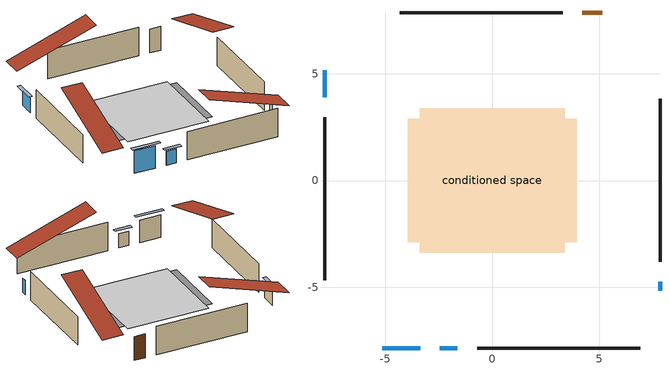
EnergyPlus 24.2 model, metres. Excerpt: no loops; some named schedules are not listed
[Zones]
conditioned space
 floor adiabatic (AdiabaticFloorConstruction): -3.39,-3.39 -3.39,3.39 3.39,3.39 3.39,-3.39 z0
 floor foundation (Slab1 construction): -3.96,-2.9 -3.96,2.9 3.96,2.9 3.96,-2.9 z0
 wall outside (AdiabaticWallConstruction 1): 5.16,7.85 4.22,7.85 z0:2.03
 wall outside (AdiabaticWallConstruction): 7.85,-5.16 7.85,-4.74 z0:1.22; -5.16,-7.85 -3.38,-7.85 z0:1.93; -2.45,-7.85 -1.64,-7.85 z0:1.2; -7.85,5.16 -7.85,3.88 z0:1.27
 wall outside (Wall1 construction): 3.29,7.85 -4.34,7.85 / -0.71,-7.85 6.92,-7.85 / -7.85,2.96 -7.85,-4.67 / 7.85,-3.81 7.85,3.82 z0:2.44
 window (WindowConstruction 2): 7.85,-5.16 7.85,-4.74 z0:1.22
 window (WindowConstruction 3): -5.16,-7.85 -3.38,-7.85 z0:1.93
 window (WindowConstruction): -2.45,-7.85 -1.64,-7.85 z0:1.19
 window (WindowConstruction 1): -7.85,5.16 -7.85,3.89 z0:1.27
 door (Door): 5.16,7.85 4.22,7.85 z0:2.03
 ceiling adiabatic (AdiabaticFloorConstruction): 3.39,-3.39 3.39,3.39 -3.39,3.39 -3.39,-3.39 z0
 roof outside (Roof1 construction): 6.09,7.85,2.44 6.09,1.16,4.67 7.85,1.16,4.67 7.85,7.85,2.44; -6.09,-7.85,2.44 -6.09,-1.16,4.67 -7.85,-1.16,4.67 -7.85,-7.85,2.44; -7.85,6.09,2.44 -1.16,6.09,4.67 -1.16,7.85,4.67 -7.85,7.85,2.44; 7.85,-6.09,2.44 1.16,-6.09,4.67 1.16,-7.85,4.67 7.85,-7.85,2.44
shading: -3.08,-7.85 -5.46,-7.85 -5.46,-8.15 -3.08,-8.15 z2.23; -1.34,-7.85 -2.75,-7.85 -2.75,-8.15 -1.34,-8.15 z1.49; -7.85,3.59 -7.85,5.46 -8.15,5.46 -8.15,3.59 z1.57
[Building]
Building 1: Terrain=Suburbs
[Site:Location]
Vancouver Intl AP_BC: Latitude {deg}=49.19; Longitude {deg}=-123.18; Time Zone {hr}=-8; Elevation {m}=4; Keep Site Location Information=Yes
[Site:GroundTemperature:Shallow]
8.06451, 6.96315, 6.87495, 7.3976, 9.49575, 11.5841, 13.3946, 14.5416, 14.639, 13.7062, 11.9418, 9.91751
[Site:WaterMainsTemperature]
Calculation Method=Schedule; Temperature Schedule=mains temperature schedule
[Material] Roughness=Rough; Thermal Absorptance=0.9
Name | Thickness {m} | Conductivity {W/m-K} | Density {kg/m3} | Specific Heat {J/kg-K} | Solar Absorptance | Visible Absorptance
asphalt or fiberglass shingles | 0.00635 | 0.162714 | 1121.4 | 1465.45 | 0.4 | 0.4
concrete 4.0 in. | 0.1016 | 1.803125 | 2242.8 | 837.4 | 0.7 | 0.7
door material | 0.04445 | 0.0639163 | 512.64 | 1214.23 | 0.7 | 0.7
floor covering | 0.0127 | 0.0433444 | 54.468 | 1339.84 | 0.6 | 0.6
floor rigid ins; wall rigid ins | 0.512978 | 0.029427 | 32.04 | 1214.23 | 0.7 | 0.7
floor stud and cavity | 0.1397 | 1.75129 | 37.0049 | 1207.88 | 0.7 | 0.7
furniture material conditioned space 1 | 0.1524 | 0.115458 | 640.8 | 1214.23 | 0.6 | 0.6
gypsum board | 0.0127 | 0.160291 | 801 | 837.4 | 0.6 | 0.6
osb sheathing 0.5 in. | 0.0127 | 0.115458 | 512.64 | 1214.23 | 0.7 | 0.7
osb sheathing 0.75 in. | 0.01905 | 0.115458 | 512.64 | 1214.23 | 0.7 | 0.7
roof stud and cavity | 0.2032 | 0.116239 | 78.34581 | 1123.46 | 0.7 | 0.7
wall stud and cavity | 0.1397 | 0.0901573 | 139.0536 | 1170.24 | 0.7 | 0.7
wall stud and cavity 1 | 0.0889 | 0.380278 | 52.3479 | 1209.89 | 0.7 | 0.7
wall stud and cavity 2 | 0.0889 | 0.391764 | 83.0341 | 1211.67 | 0.7 | 0.7
wood siding | 0.0254 | 0.102417 | 544.68 | 1172.36 | 0.4 | 0.4
wood siding 1; wood siding 2 | 0.0254 | 0.102417 | 544.68 | 1172.36 | 0.7 | 0.7
[WindowMaterial:SimpleGlazingSystem]
Name | U-Factor {W/m2-K} | Solar Heat Gain Coefficient
WindowMaterial | 3.01559 | 0.57
WindowMaterial 1 | 2.91622 | 0.67
WindowMaterial 2 | 2.986628 | 0.6
WindowMaterial 3 | 2.9219 | 0.67
[Construction]
AdiabaticFloorConstruction: floor stud and cavity, floor rigid ins, osb sheathing 0.75 in., floor covering
AdiabaticWallConstruction: wood siding 1, wall rigid ins, wall stud and cavity 1, gypsum board
AdiabaticWallConstruction 1: wood siding 2, wall rigid ins, wall stud and cavity 1, gypsum board
Door: door material
furniture construction conditioned space 1: furniture material conditioned space 1
PartitionWallConstruction: gypsum board, wall stud and cavity 2, gypsum board
Roof1 construction: asphalt or fiberglass shingles, osb sheathing 0.75 in., roof stud and cavity, gypsum board
Slab1 construction: concrete 4.0 in.
Wall1 construction: wood siding, osb sheathing 0.5 in., wall stud and cavity, gypsum board
WindowConstruction: WindowMaterial
WindowConstruction 1: WindowMaterial 1
WindowConstruction 2: WindowMaterial 2
WindowConstruction 3: WindowMaterial 3
[Zone]
conditioned space: Multiplier=1; Volume {m3}=142.7; Part of Total Floor Area=Yes
[Space]
conditioned space 1: Zone=conditioned space; Volume {m3}=142.7
[SurfaceProperty:ExposedFoundationPerimeter]
Slab1: Exposed Perimeter Calculation Method=TotalExposedPerimeter; Total Exposed Perimeter {m}=27.422
[InternalMass] Zone or ZoneList=conditioned space; Space or SpaceList=conditioned space 1
Name | Construction | Surface Area {m2}
furniture mass conditioned space 1 | furniture construction conditioned space 1 | 36.7057
partition wall mass | PartitionWallConstruction | 91.7644
[Lights]
interior lighting: Zone or ZoneList or Space or SpaceList=conditioned space 1; Schedule=interior lighting schedule; Design Level Calculation Method=LightingLevel; Lighting Level {W}=343.2; Return Air Fraction=0; Fraction Radiant=0.6; Fraction Visible=0.2; Fraction Replaceable=1
[People]
occupants: Zone or ZoneList or Space or SpaceList=conditioned space 1; Number of People Schedule=occupants schedule; Number of People Calculation Method=People; Number of People=3; Fraction Radiant=0.314171; Sensible Heat Fraction=0.56303; Activity Level Schedule=occupants activity schedule; Carbon Dioxide Generation Rate {m3/s-W}=0; Enable ASHRAE 55 Comfort Warnings=No; Mean Radiant Temperature Calculation Type=EnclosureAveraged
[ElectricEquipment] Zone or ZoneList or Space or SpaceList=conditioned space 1; Design Level Calculation Method=EquipmentLevel
Name | Schedule | Design Level {W} | Fraction Latent | Fraction Radiant | Fraction Lost
clothes dryer | clothes dryer schedule | 140.772 | 0.015 | 0.081 | 0.85
clothes washer | clothes washer schedule | 32.1985 | 0.03 | 0.162 | 0.7
cooking range | cooking range schedule | 215.147 | 0.08 | 0.432 | 0.2
dishwasher | dishwasher schedule | 66.8632 | 0.3 | 0.18 | 0.4
fridge | fridge schedule | 72.9452 | 0 | 0.6 | 0
mech vent bath fan 0 | mech vent bath fan 0 schedule | 25.1 | 0 | 0 | 1
mech vent house fan | mech vent house fan schedule | 0 | 0 | 0 | 1
mech vent house fan cfis | mech vent house fan cfis schedule | 0 | 0 | 0 | 0
mech vent range fan 0 | mech vent range fan 0 schedule | 57 | 0 | 0 | 1
misc plug loads | misc plug loads schedule | 494.7 | 0.045 | 0.513 | 0.1
whole house fan | Always On Discrete | 0 | 0 | 0 | 1
[OtherEquipment] Zone or ZoneList or Space or SpaceList=conditioned space 1; Design Level Calculation Method=EquipmentLevel
Name | Fuel Type | Schedule | Design Level {W} | Fraction Latent | Fraction Radiant | Fraction Lost
clothes dryer 1 | Electricity | clothes dryer schedule | 0 | 0.015 | 0.081 | 0.85
cooking range 1 | Electricity | cooking range schedule | 0 | 0.08 | 0.432 | 0.2
general water use latent | None | general water use schedule | 62.594 | 1 | 0 | 0
general water use sensible | None | general water use schedule | -61.6891 | 0 | 0.6 | 0
mech vent house fan latent load | None | Always On Discrete | 0 | 1 | 0 | 0
mech vent house fan sensible load | None | Always On Discrete | 0 | 0 | 0 | 0
water heater energy adjustment1 | Electricity | Always On Discrete | 0.01 | 0 | 0 | 1
[ZoneInfiltration:DesignFlowRate] Zone or ZoneList or Space or SpaceList=conditioned space 1; Schedule=Always On Discrete; Design Flow Rate Calculation Method=Flow/Zone; Design Flow Rate {m3/s}=0
infil flow; natural vent flow; whole house fan flow
[Foundation:Kiva]
Foundation Kiva 1: Initial Indoor Air Temperature {C}=18; Wall Height Above Grade {m}=0.1016; Wall Depth Below Slab {m}=0.2032
[Foundation:Kiva:Settings]
Soil Conductivity {W/m-K}=0.849921; Soil Density {kg/m3}=1842.3; Soil Specific Heat {J/kg-K}=418.7; Ground Solar Absorptivity=0.9; Ground Thermal Absorptivity=0.9; Ground Surface Roughness {m}=0.03; Far-Field Width {m}=40; Deep-Ground Boundary Condition=ZeroFlux; Deep-Ground Depth {m}=40; Minimum Cell Dimension {m}=0.2; Maximum Cell Growth Coefficient=3; Simulation Timestep=Timestep
[Exterior:Lights]
exterior lighting: Schedule=exterior lighting schedule; Design Level {W}=75.6
[EnergyManagementSystem:GlobalVariable]
infil_program_Qfan
infil_program_Qinf
natural_vent_program_Qnv
natural_vent_program_Qwhf
[EnergyManagementSystem:Sensor]
Name | Output:Variable or Output:Meter Index Key | Output:Variable or Output:Meter
airflow_gain | infil flow | Infiltration Sensible Heat Gain Energy
airflow_gain_1 | natural vent flow | Infiltration Sensible Heat Gain Energy
airflow_gain_2 | whole house fan flow | Infiltration Sensible Heat Gain Energy
airflow_loss | infil flow | Infiltration Sensible Heat Loss Energy
airflow_loss_1 | natural vent flow | Infiltration Sensible Heat Loss Energy
airflow_loss_2 | whole house fan flow | Infiltration Sensible Heat Loss Energy
clg_load_cond |  | Cooling:EnergyTransfer:Zone:CONDITIONED SPACE
clg_sp_s; clg_sp_s_1 | cooling setpoint | Schedule Value
clothes_dryer_exhaust_0_sch_s | clothes dryer exhaust 0 schedule | Schedule Value
cool_season | cooling season schedule | Schedule Value
htg_load_cond |  | Heating:EnergyTransfer:Zone:CONDITIONED SPACE
htg_sp_s; htg_sp_s_1 | heating setpoint | Schedule Value
ig_ee_conv | clothes dryer | Electric Equipment Convective Heating Energy
ig_ee_conv_2 | cooking range | Electric Equipment Convective Heating Energy
ig_ee_conv_4 | fridge | Electric Equipment Convective Heating Energy
ig_ee_conv_5 | misc plug loads | Electric Equipment Convective Heating Energy
ig_ee_conv_6 | whole house fan | Electric Equipment Convective Heating Energy
ig_ee_rad | clothes dryer | Electric Equipment Radiant Heating Energy
ig_ee_rad_2 | cooking range | Electric Equipment Radiant Heating Energy
ig_ee_rad_4 | fridge | Electric Equipment Radiant Heating Energy
ig_ee_rad_5 | misc plug loads | Electric Equipment Radiant Heating Energy
ig_ee_rad_6 | whole house fan | Electric Equipment Radiant Heating Energy
ig_lgt_conv | interior lighting | Lights Convective Heating Energy
ig_lgt_rad | interior lighting | Lights Radiant Heating Energy
ig_lgt_vis | interior lighting | Lights Visible Radiation Heating Energy
ig_oe_conv | clothes dryer 1 | Other Equipment Convective Heating Energy
ig_oe_conv_1 | cooking range 1 | Other Equipment Convective Heating Energy
ig_oe_conv_2 | general water use latent | Other Equipment Convective Heating Energy
ig_oe_conv_3 | general water use sensible | Other Equipment Convective Heating Energy
ig_oe_conv_4 | water heater energy adjustment1 | Other Equipment Convective Heating Energy
ig_oe_rad | clothes dryer 1 | Other Equipment Radiant Heating Energy
ig_oe_rad_1 | cooking range 1 | Other Equipment Radiant Heating Energy
ig_oe_rad_2 | general water use latent | Other Equipment Radiant Heating Energy
ig_oe_rad_3 | general water use sensible | Other Equipment Radiant Heating Energy
ig_oe_rad_4 | water heater energy adjustment1 | Other Equipment Radiant Heating Energy
ig_ppl_conv | occupants | People Convective Heating Energy
ig_ppl_rad | occupants | People Radiant Heating Energy
im_conv | furniture mass conditioned space 1 | Surface Inside Face Convection Heat Gain Energy
im_conv_1 | partition wall mass | Surface Inside Face Convection Heat Gain Energy
im_ig | furniture mass conditioned space 1 | Surface Inside Face Internal Gains Radiation Heat Gain Energy
im_ig_1 | partition wall mass | Surface Inside Face Internal Gains Radiation Heat Gain Energy
im_lgt | furniture mass conditioned space 1 | Surface Inside Face Lights Radiation Heat Gain Energy
im_lgt_1 | partition wall mass | Surface Inside Face Lights Radiation Heat Gain Energy
im_sol | furniture mass conditioned space 1 | Surface Inside Face Solar Radiation Heat Gain Energy
im_sol_1 | partition wall mass | Surface Inside Face Solar Radiation Heat Gain Energy
im_surf | furniture mass conditioned space 1 | Surface Inside Face Net Surface Thermal Radiation Heat Gain Energy
im_surf_1 | partition wall mass | Surface Inside Face Net Surface Thermal Radiation Heat Gain Energy
mech_vent_bath_fan_0_sch_s | mech vent bath fan 0 schedule | Schedule Value
mech_vent_range_fan_0_sch_s | mech vent range fan 0 schedule | Schedule Value
mv_conv | mech vent bath fan 0 | Electric Equipment Convective Heating Energy
mv_conv_1 | mech vent house fan | Electric Equipment Convective Heating Energy
mv_conv_2 | mech vent house fan cfis | Electric Equipment Convective Heating Energy
mv_conv_3 | mech vent range fan 0 | Electric Equipment Convective Heating Energy
mv_conv_4 | mech vent house fan latent load | Other Equipment Convective Heating Energy
mv_conv_5 | mech vent house fan sensible load | Other Equipment Convective Heating Energy
mv_rad | mech vent bath fan 0 | Electric Equipment Radiant Heating Energy
mv_rad_1 | mech vent house fan | Electric Equipment Radiant Heating Energy
mv_rad_2 | mech vent house fan cfis | Electric Equipment Radiant Heating Energy
mv_rad_3 | mech vent range fan 0 | Electric Equipment Radiant Heating Energy
mv_rad_4 | mech vent house fan latent load | Other Equipment Radiant Heating Energy
mv_rad_5 | mech vent house fan sensible load | Other Equipment Radiant Heating Energy
natural_vent_s | natural vent schedule | Schedule Value
out_pb_s |  | Site Outdoor Air Barometric Pressure
out_wt_s |  | Site Outdoor Air Humidity Ratio
site_vw_s |  | Site Wind Speed
ss_back_out | Window1 | Surface Window Shortwave from Zone Back Out Window Heat Transfer Rate
ss_back_out_1 | Window2 | Surface Window Shortwave from Zone Back Out Window Heat Transfer Rate
ss_back_out_2 | Window4 | Surface Window Shortwave from Zone Back Out Window Heat Transfer Rate
ss_back_out_3 | Window6 | Surface Window Shortwave from Zone Back Out Window Heat Transfer Rate
ss_conv | Door1 | Surface Inside Face Convection Heat Gain Energy
ss_conv_1 | Window1 | Surface Inside Face Convection Heat Gain Energy
ss_conv_2 | Window2 | Surface Inside Face Convection Heat Gain Energy
ss_conv_3 | Window4 | Surface Inside Face Convection Heat Gain Energy
ss_conv_4 | Window6 | Surface Inside Face Convection Heat Gain Energy
ss_ig | Door1 | Surface Inside Face Internal Gains Radiation Heat Gain Energy
ss_ig_1 | Window1 | Surface Inside Face Internal Gains Radiation Heat Gain Energy
ss_ig_2 | Window2 | Surface Inside Face Internal Gains Radiation Heat Gain Energy
ss_ig_3 | Window4 | Surface Inside Face Internal Gains Radiation Heat Gain Energy
ss_ig_4 | Window6 | Surface Inside Face Internal Gains Radiation Heat Gain Energy
ss_lgt | Door1 | Surface Inside Face Lights Radiation Heat Gain Energy
ss_sol | Door1 | Surface Inside Face Solar Radiation Heat Gain Energy
ss_surf | Door1 | Surface Inside Face Net Surface Thermal Radiation Heat Gain Energy
ss_surf_1 | Window1 | Surface Inside Face Net Surface Thermal Radiation Heat Gain Energy
ss_surf_2 | Window2 | Surface Inside Face Net Surface Thermal Radiation Heat Gain Energy
ss_surf_3 | Window4 | Surface Inside Face Net Surface Thermal Radiation Heat Gain Energy
ss_surf_4 | Window6 | Surface Inside Face Net Surface Thermal Radiation Heat Gain Energy
ss_trans_in | Window1 | Surface Window Transmitted Solar Radiation Rate
ss_trans_in_1 | Window2 | Surface Window Transmitted Solar Radiation Rate
ss_trans_in_2 | Window4 | Surface Window Transmitted Solar Radiation Rate
ss_trans_in_3 | Window6 | Surface Window Transmitted Solar Radiation Rate
ss_trans_out | Window1 | Surface Inside Face Initial Transmitted Diffuse Transmitted Out Window Solar Radiation Rate
ss_trans_out_1 | Window2 | Surface Inside Face Initial Transmitted Diffuse Transmitted Out Window Solar Radiation Rate
ss_trans_out_2 | Window4 | Surface Inside Face Initial Transmitted Diffuse Transmitted Out Window Solar Radiation Rate
ss_trans_out_3 | Window6 | Surface Inside Face Initial Transmitted Diffuse Transmitted Out Window Solar Radiation Rate
s_conv | inferred conditioned ceiling | Surface Inside Face Convection Heat Gain Energy
s_conv_1 | inferred conditioned floor | Surface Inside Face Convection Heat Gain Energy
s_conv_10 | Wall1:90 | Surface Inside Face Convection Heat Gain Energy
s_conv_2 | Roof1:0 | Surface Inside Face Convection Heat Gain Energy
s_conv_3 | Roof1:180 | Surface Inside Face Convection Heat Gain Energy
s_conv_4 | Roof1:270 | Surface Inside Face Convection Heat Gain Energy
s_conv_5 | Roof1:90 | Surface Inside Face Convection Heat Gain Energy
s_conv_6 | Slab1 | Surface Inside Face Convection Heat Gain Energy
s_conv_7 | Wall1:0 | Surface Inside Face Convection Heat Gain Energy
s_conv_8 | Wall1:180 | Surface Inside Face Convection Heat Gain Energy
s_conv_9 | Wall1:270 | Surface Inside Face Convection Heat Gain Energy
s_ig | inferred conditioned ceiling | Surface Inside Face Internal Gains Radiation Heat Gain Energy
s_ig_1 | inferred conditioned floor | Surface Inside Face Internal Gains Radiation Heat Gain Energy
s_ig_10 | Wall1:90 | Surface Inside Face Internal Gains Radiation Heat Gain Energy
s_ig_2 | Roof1:0 | Surface Inside Face Internal Gains Radiation Heat Gain Energy
s_ig_3 | Roof1:180 | Surface Inside Face Internal Gains Radiation Heat Gain Energy
s_ig_4 | Roof1:270 | Surface Inside Face Internal Gains Radiation Heat Gain Energy
s_ig_5 | Roof1:90 | Surface Inside Face Internal Gains Radiation Heat Gain Energy
s_ig_6 | Slab1 | Surface Inside Face Internal Gains Radiation Heat Gain Energy
s_ig_7 | Wall1:0 | Surface Inside Face Internal Gains Radiation Heat Gain Energy
s_ig_8 | Wall1:180 | Surface Inside Face Internal Gains Radiation Heat Gain Energy
s_ig_9 | Wall1:270 | Surface Inside Face Internal Gains Radiation Heat Gain Energy
s_lgt | inferred conditioned ceiling | Surface Inside Face Lights Radiation Heat Gain Energy
s_lgt_1 | inferred conditioned floor | Surface Inside Face Lights Radiation Heat Gain Energy
s_lgt_10 | Wall1:90 | Surface Inside Face Lights Radiation Heat Gain Energy
s_lgt_2 | Roof1:0 | Surface Inside Face Lights Radiation Heat Gain Energy
s_lgt_3 | Roof1:180 | Surface Inside Face Lights Radiation Heat Gain Energy
s_lgt_4 | Roof1:270 | Surface Inside Face Lights Radiation Heat Gain Energy
s_lgt_5 | Roof1:90 | Surface Inside Face Lights Radiation Heat Gain Energy
s_lgt_6 | Slab1 | Surface Inside Face Lights Radiation Heat Gain Energy
s_lgt_7 | Wall1:0 | Surface Inside Face Lights Radiation Heat Gain Energy
s_lgt_8 | Wall1:180 | Surface Inside Face Lights Radiation Heat Gain Energy
s_lgt_9 | Wall1:270 | Surface Inside Face Lights Radiation Heat Gain Energy
s_sol | inferred conditioned ceiling | Surface Inside Face Solar Radiation Heat Gain Energy
s_sol_1 | inferred conditioned floor | Surface Inside Face Solar Radiation Heat Gain Energy
s_sol_10 | Wall1:90 | Surface Inside Face Solar Radiation Heat Gain Energy
s_sol_2 | Roof1:0 | Surface Inside Face Solar Radiation Heat Gain Energy
s_sol_3 | Roof1:180 | Surface Inside Face Solar Radiation Heat Gain Energy
s_sol_4 | Roof1:270 | Surface Inside Face Solar Radiation Heat Gain Energy
s_sol_5 | Roof1:90 | Surface Inside Face Solar Radiation Heat Gain Energy
s_sol_6 | Slab1 | Surface Inside Face Solar Radiation Heat Gain Energy
s_sol_7 | Wall1:0 | Surface Inside Face Solar Radiation Heat Gain Energy
s_sol_8 | Wall1:180 | Surface Inside Face Solar Radiation Heat Gain Energy
s_sol_9 | Wall1:270 | Surface Inside Face Solar Radiation Heat Gain Energy
s_surf | inferred conditioned ceiling | Surface Inside Face Net Surface Thermal Radiation Heat Gain Energy
s_surf_1 | inferred conditioned floor | Surface Inside Face Net Surface Thermal Radiation Heat Gain Energy
s_surf_10 | Wall1:90 | Surface Inside Face Net Surface Thermal Radiation Heat Gain Energy
s_surf_2 | Roof1:0 | Surface Inside Face Net Surface Thermal Radiation Heat Gain Energy
s_surf_3 | Roof1:180 | Surface Inside Face Net Surface Thermal Radiation Heat Gain Energy
s_surf_4 | Roof1:270 | Surface Inside Face Net Surface Thermal Radiation Heat Gain Energy
s_surf_5 | Roof1:90 | Surface Inside Face Net Surface Thermal Radiation Heat Gain Energy
s_surf_6 | Slab1 | Surface Inside Face Net Surface Thermal Radiation Heat Gain Energy
s_surf_7 | Wall1:0 | Surface Inside Face Net Surface Thermal Radiation Heat Gain Energy
s_surf_8 | Wall1:180 | Surface Inside Face Net Surface Thermal Radiation Heat Gain Energy
s_surf_9 | Wall1:270 | Surface Inside Face Net Surface Thermal Radiation Heat Gain Energy
[EnergyManagementSystem:Actuator]
Name | Actuated Component Unique | Actuated Component Type | Actuated Component Control Type
fridge_schedule_act | fridge schedule | Schedule:Constant | Schedule Value
infil_flow_act | infil flow | Zone Infiltration | Air Exchange Flow Rate
mech_vent_house_fan_cfis_act | mech vent house fan cfis | ElectricEquipment | Electricity Rate
mech_vent_house_fan_latent_load_act | mech vent house fan latent load | OtherEquipment | Power Level
mech_vent_house_fan_sensible_load_act | mech vent house fan sensible load | OtherEquipment | Power Level
natural_vent_flow_act | natural vent flow | Zone Infiltration | Air Exchange Flow Rate
water_heater_ec_adj_act | water heater energy adjustment1 | OtherEquipment | Power Level
whole_house_fan_act | whole house fan | ElectricEquipment | Electricity Rate
whole_house_fan_flow_act | whole house fan flow | Zone Infiltration | Air Exchange Flow Rate
[EnergyManagementSystem:Program]
boiler_hydronic_pump_disaggregate_program: Set boiler_hydronic_pump_primary_htg = boiler_hydronic_pump_s
boiler_hydronic_pump_power_program: Set heating_plr = boiler_plr_s; Set pump_total_eff = boiler_hydronic_pump_rated_mfr / 1000 * 20000.0 / 1.0; Set pump_vfr = boiler_hydronic_pump_mfr_s / 1000; If pump_vfr > 0; Set boiler_hydronic_pump_pressure_rise_act = 1.0 * heating_plr * pump_total_eff / pump_vfr; Else; Set boiler_hydronic_pump_pressure_rise_act = 0; EndIf
